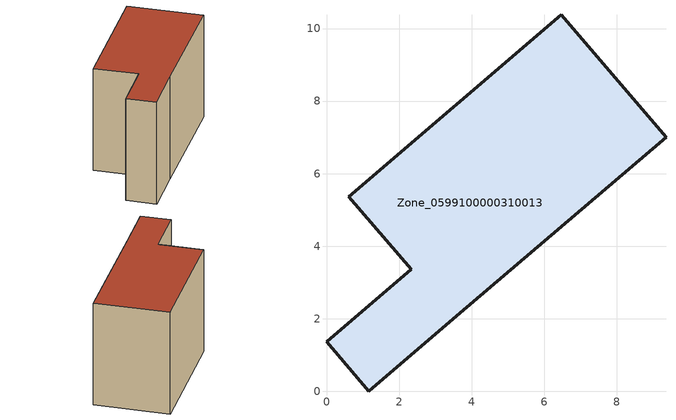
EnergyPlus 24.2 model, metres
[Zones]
Zone_0599100000310013
 floor ground (C_G): 6.47,10.38 9.36,7 3.49,2 1.17,0 0,1.36 2.33,3.36 0.61,5.36 z0
 wall outside (C_F): 9.36,7 6.47,10.38 0.61,5.36 2.33,3.36 0,1.36 1.17,0 3.49,2 9.36,7 z0:6.41
 roof outside (C_R): 3.49,2 9.36,7 6.47,10.38 0.61,5.36 2.33,3.36 0,1.36 1.17,0 z6.41
[BUILDING]
Pand.0599100000310013: North Axis=0; Terrain=City; Loads Convergence Tolerance Value=0.04; Temperature Convergence Tolerance Value=0.4; Solar Distribution=FullExterior; Maximum Number of Warmup Days=25; Minimum Number of Warmup Days=1
[Site:Location]
Rotterdam.The.Hague.AP_ZH_NLD Design_Conditions: Latitude=51.96; Longitude=4.45; Time Zone=1; Elevation=-4.5
[SITE:GROUNDTEMPERATURE:BUILDINGSURFACE]
18, 18, 18, 18, 18, 18, 18, 18, 18, 18, 18, 18
[MATERIAL] Thermal Absorptance=0.9; Solar Absorptance=0.7; Visible Absorptance=0.7
Name | Roughness | Thickness | Conductivity | Density | Specific Heat
G.TI.1946 | MediumSmooth | 0.15 | 1 | 540 | 1210
F.TI.1946 | Rough | 0.3 | 0.857143 | 1920 | 840
R.TI.1946 | MediumRough | 0.2 | 0.1 | 1500 | 1000
[CONSTRUCTION]
C_G: G.TI.1946
C_F: F.TI.1946
C_R: R.TI.1946
[ZONE]
Zone_0599100000310013: Type=1; Multiplier=1; Ceiling Height=Autocalculate; Volume=Autocalculate; Floor Area=autocalculate; Part of Total Floor Area=Yes
[ZONEINFILTRATION:DESIGNFLOWRATE]
Infil_Zone_0599100000310013: Zone or ZoneList or Space or SpaceList=Zone_0599100000310013; Schedule=AlwaysOn; Design Flow Rate Calculation Method=Flow/Area; Flow Rate per Floor Area=0.003; Constant Term Coefficient=1; Temperature Term Coefficient=0; Velocity Term Coefficient=0; Velocity Squared Term Coefficient=0
[HVACTEMPLATE:ZONE:IDEALLOADSAIRSYSTEM]
Zone_0599100000310013: Maximum Heating Supply Air Temperature=50; Minimum Cooling Supply Air Temperature=13; Maximum Heating Supply Air Humidity Ratio=0.0156; Minimum Cooling Supply Air Humidity Ratio=0.0077; Heating Limit=NoLimit; Cooling Limit=NoLimit; Dehumidification Control Type=ConstantSensibleHeatRatio; Cooling Sensible Heat Ratio=0.7; Dehumidification Setpoint=60; Humidification Control Type=None; Humidification Setpoint=30; Outdoor Air Method=None; Outdoor Air Flow Rate per Person=0.00944; Outdoor Air Flow Rate per Zone Floor Area=0; Outdoor Air Flow Rate per Zone=0; Demand Controlled Ventilation Type=None; Outdoor Air Economizer Type=NoEconomizer; Heat Recovery Type=None; Sensible Heat Recovery Effectiveness=0.7; Latent Heat Recovery Effectiveness=0.65
[ZONECONTROL:THERMOSTAT]
ThermostatControl_Zone_0599100000310013: Zone or ZoneList=Zone_0599100000310013; Control Type Schedule=DualSetpointControlType; Control 1=Thermostat_Zone_0599100000310013; Temperature Difference Between Cutout And Setpoint=0
[THERMOSTATSETPOINT:DUALSETPOINT]
Thermostat_Zone_0599100000310013: Heating Setpoint Temperature Schedule=HeatingSetpoint_Zone_0599100000310013; Cooling Setpoint Temperature Schedule=CoolingSetpoint_Zone_0599100000310013
[SCHEDULE:COMPACT]
HeatingSetpoint_Zone_0599100000310013: Through: 12/31, For: AllDays, Until: 24:00, 21
CoolingSetpoint_Zone_0599100000310013: Through: 12/31, For: AllDays, Until: 24:00, 24
DualSetpointControlType: Through: 12/31, For: AllDays, Until: 24:00, 4
AlwaysOn: Through: 12/31, For: AllDays, Until: 24:00, 1
